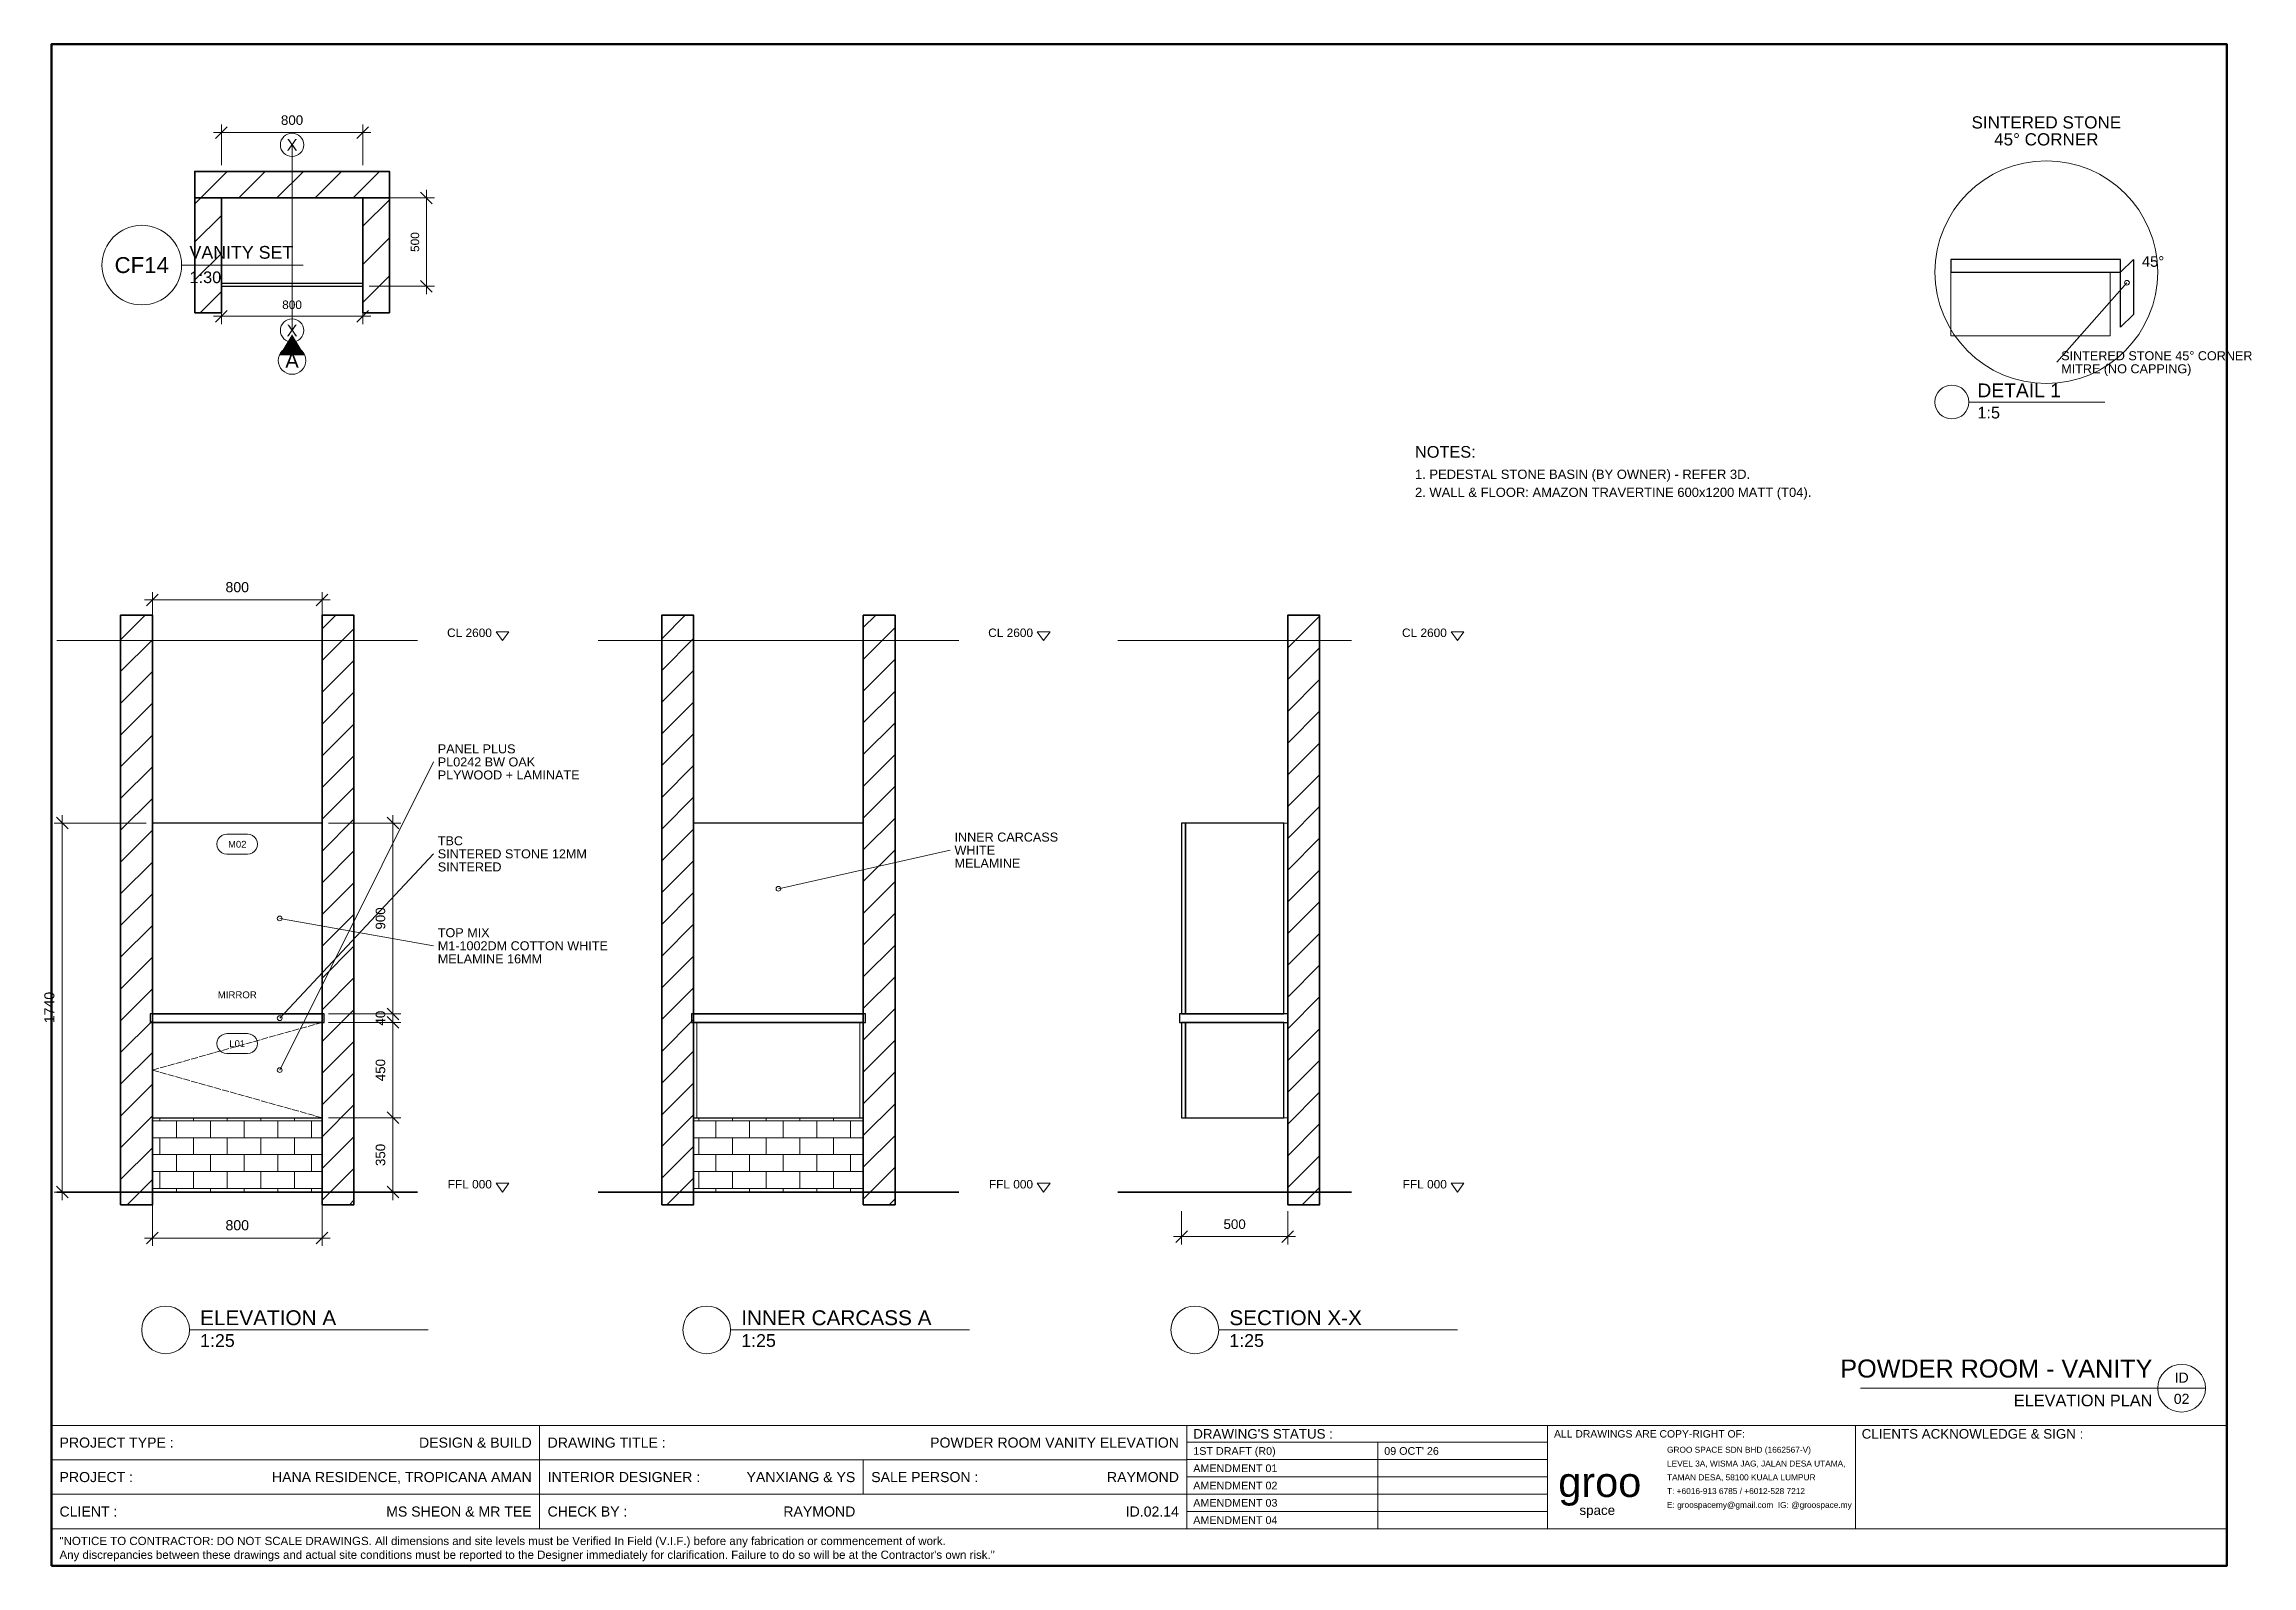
# Model space of a CAD drawing. Header units: millimetres. Extents: x 4 to 420, y 5 to 292.
import ezdxf
from ezdxf.enums import TextEntityAlignment as Align

# ---------------------------------------------------------------- set-up
doc = ezdxf.new("R2010")
doc.units = ezdxf.units.MM
doc.linetypes.add('DASHED', pattern=[1.524, 1.27, -0.254])
for name, color, linetype, lineweight in [('0-SHEET', 7, 'CONTINUOUS', 50), ('0-TITLE', 7, 'CONTINUOUS', 18), ('0-TITLE-TXT', 7, 'CONTINUOUS', 13), ('A-WALL', 250, 'CONTINUOUS', 35), ('I-CEIL', 7, 'CONTINUOUS', 18), ('I-DIM', 5, 'CONTINUOUS', 13), ('I-JOIN', 6, 'CONTINUOUS', 25), ('I-JOIN-ELEV', 7, 'CONTINUOUS', 25), ('I-JOIN-HATCH', 8, 'CONTINUOUS', 9), ('I-JOIN-HIDDEN', 6, 'DASHED', 13), ('I-JOIN-THIN', 7, 'CONTINUOUS', 13), ('I-NOTE', 1, 'CONTINUOUS', 13), ('I-SYMB', 6, 'CONTINUOUS', 18), ('I-TAG', 5, 'CONTINUOUS', 13), ('I-TEXT', 7, 'CONTINUOUS', 13)]:
    doc.layers.add(name, color=color, linetype=linetype, lineweight=lineweight)
doc.styles.get("Standard").update_dxf_attribs({"font": 'arial.ttf'})

msp = doc.modelspace()

# ---------------------------------------------------------------- hatches: boundary and pattern name
at = {"layer": 'I-JOIN-HATCH'}
h = msp.add_hatch(dxfattribs=at)
h.set_pattern_fill('ANSI31', scale=1.6)
h.paths.add_polyline_path([(32, 263), (68.67, 263), (68.67, 268), (32, 268)])
h = msp.add_hatch(dxfattribs=at)
h.set_pattern_fill('ANSI31', scale=1.6)
h.paths.add_polyline_path([(32, 241.33), (37, 241.33), (37, 263), (32, 263)])
h = msp.add_hatch(dxfattribs=at)
h.set_pattern_fill('ANSI31', scale=1.6)
h.paths.add_polyline_path([(63.67, 241.33), (68.67, 241.33), (68.67, 263), (63.67, 263)])
h = msp.add_hatch(dxfattribs=at)
h.set_pattern_fill('ANSI31', scale=1.33333)
h.paths.add_polyline_path([(18, 73.1), (24, 73.1), (24, 184.3), (18, 184.3)])
h = msp.add_hatch(dxfattribs=at)
h.set_pattern_fill('ANSI31', scale=1.33333)
h.paths.add_polyline_path([(56, 73.1), (62, 73.1), (62, 184.3), (56, 184.3)])
h = msp.add_hatch(dxfattribs=at)
h.set_pattern_fill('ANSI31', scale=1.33333)
h.paths.add_polyline_path([(120, 73.1), (126, 73.1), (126, 184.3), (120, 184.3)])
h = msp.add_hatch(dxfattribs=at)
h.set_pattern_fill('ANSI31', scale=1.33333)
h.paths.add_polyline_path([(158, 73.1), (164, 73.1), (164, 184.3), (158, 184.3)])
h = msp.add_hatch(dxfattribs=at)
h.set_pattern_fill('ANSI31', scale=1.33333)
h.paths.add_polyline_path([(238, 73.1), (244, 73.1), (244, 184.3), (238, 184.3)])
h = msp.add_hatch(dxfattribs=at)
h.set_pattern_fill('BRICK', scale=0.5)
h.paths.add_polyline_path([(24, 75.5), (56, 75.5), (56, 89.5), (24, 89.5)])
h = msp.add_hatch(dxfattribs=at)
h.set_pattern_fill('BRICK', scale=0.5)
h.paths.add_polyline_path([(126, 75.5), (158, 75.5), (158, 89.5), (126, 89.5)])
at = {"layer": 'I-SYMB'}
h = msp.add_hatch(color=6, dxfattribs=at)
h.dxf.hatch_style = 1
h.paths.add_polyline_path([(50.33, 237.27), (47.91, 233.28), (52.76, 233.28)])

# ---------------------------------------------------------------- linework, layer by layer
at = {"layer": '0-SHEET'}
msp.add_lwpolyline([(5, 5), (415, 5), (415, 292), (5, 292)], close=True, dxfattribs=at)
at = {"layer": '0-TITLE'}
for p, q in [((5, 31.5), (415, 31.5)), ((97, 12), (97, 31.5)), ((219, 12), (219, 31.5)), ((287, 12), (287, 31.5)), ((345, 12), (345, 31.5)), ((5, 25), (219, 25)), ((158, 18.5), (158, 25)), ((219, 28.3), (287, 28.3)), ((219, 25.04), (287, 25.04)), ((255, 12), (255, 28.3)), ((219, 21.78), (287, 21.78)), ((5, 18.5), (219, 18.5)), ((219, 18.52), (287, 18.52)), ((219, 15.26), (287, 15.26)), ((5, 12), (415, 12))]:
    msp.add_line(p, q, dxfattribs=at)
at = {"layer": 'A-WALL'}
for p, q in [((6, 75.5), (74, 75.5)), ((108, 75.5), (176, 75.5)), ((206, 75.5), (250, 75.5))]:
    msp.add_line(p, q, dxfattribs=at)
for points in [[(32, 263), (68.67, 263), (68.67, 268), (32, 268)], [(32, 241.33), (37, 241.33), (37, 263), (32, 263)], [(63.67, 241.33), (68.67, 241.33), (68.67, 263), (63.67, 263)], [(18, 73.1), (24, 73.1), (24, 184.3), (18, 184.3)], [(56, 73.1), (62, 73.1), (62, 184.3), (56, 184.3)], [(120, 73.1), (126, 73.1), (126, 184.3), (120, 184.3)], [(158, 73.1), (164, 73.1), (164, 184.3), (158, 184.3)], [(238, 73.1), (244, 73.1), (244, 184.3), (238, 184.3)]]:
    msp.add_lwpolyline(points, close=True, dxfattribs=at)
at = {"layer": 'I-CEIL'}
for p, q in [((6, 179.5), (74, 179.5)), ((108, 179.5), (176, 179.5)), ((206, 179.5), (250, 179.5))]:
    msp.add_line(p, q, dxfattribs=at)
at = {"layer": 'I-DIM'}
for p, q in [((35.5, 275.33), (65.17, 275.33)), ((35.9, 274.23), (38.1, 276.43)), ((37, 269.2), (37, 276.83)), ((62.57, 274.23), (64.77, 276.43)), ((63.67, 269.2), (63.67, 276.83)), ((64.87, 263), (77.17, 263)), ((76.77, 261.9), (74.57, 264.1)), ((75.67, 244.83), (75.67, 264.5)), ((64.87, 246.33), (77.17, 246.33)), ((76.77, 245.23), (74.57, 247.43)), ((35.9, 239.57), (38.1, 241.77)), ((37, 245.13), (37, 239.17)), ((62.57, 239.57), (64.77, 241.77)), ((63.67, 245.13), (63.67, 239.17)), ((35.5, 240.67), (65.17, 240.67)), ((22.9, 186.07), (25.1, 188.27)), ((24, 180.7), (24, 188.67)), ((54.9, 186.07), (57.1, 188.27)), ((56, 180.7), (56, 188.67)), ((22.5, 187.17), (57.5, 187.17)), ((8.1, 144), (5.9, 146.2)), ((7, 74), (7, 146.6)), ((70.43, 144), (68.23, 146.2)), ((69.33, 107.6), (69.33, 146.6)), ((22.8, 145.1), (5.5, 145.1)), ((57.2, 145.1), (70.83, 145.1)), ((57.2, 109.1), (70.83, 109.1)), ((57.2, 109.1), (70.83, 109.1)), ((70.43, 108), (68.23, 110.2)), ((70.43, 108), (68.23, 110.2)), ((70.43, 106.4), (68.23, 108.6)), ((70.43, 106.4), (68.23, 108.6)), ((69.33, 106), (69.33, 110.6)), ((69.33, 88), (69.33, 109)), ((57.2, 107.5), (70.83, 107.5)), ((57.2, 107.5), (70.83, 107.5)), ((57.2, 89.5), (70.83, 89.5)), ((57.2, 89.5), (70.83, 89.5)), ((70.43, 88.4), (68.23, 90.6)), ((70.43, 88.4), (68.23, 90.6)), ((69.33, 74), (69.33, 91)), ((22.8, 75.5), (5.5, 75.5)), ((8.1, 74.4), (5.9, 76.6)), ((57.2, 75.5), (70.83, 75.5)), ((70.43, 74.4), (68.23, 76.6)), ((24, 74.3), (24, 65.33)), ((56, 74.3), (56, 65.33)), ((218, 71.9), (218, 65.6)), ((238, 71.9), (238, 65.6)), ((22.5, 66.83), (57.5, 66.83)), ((22.9, 65.73), (25.1, 67.93)), ((54.9, 65.73), (57.1, 67.93)), ((216.5, 67.1), (239.5, 67.1)), ((216.9, 66), (219.1, 68.2)), ((236.9, 66), (239.1, 68.2))]:
    msp.add_line(p, q, dxfattribs=at)
at = {"layer": 'I-JOIN'}
for p, q in [((37, 246.33), (37, 263)), ((37, 246.93), (63.67, 246.93))]:
    msp.add_line(p, q, dxfattribs=at)
msp.add_lwpolyline([(37, 246.33), (63.67, 246.33), (63.67, 263), (37, 263)], close=True, dxfattribs=at)
at = {"layer": 'I-JOIN-ELEV'}
for points in [[(363, 249), (395, 249), (395, 251.4), (363, 251.4)], [(24, 109.1), (56, 109.1), (56, 145.1), (24, 145.1)], [(24, 75.5), (56, 75.5), (56, 145.1), (24, 145.1)], [(126, 109.1), (158, 109.1), (158, 145.1), (126, 145.1)], [(126, 75.5), (158, 75.5), (158, 145.1), (126, 145.1)], [(218, 109.1), (218.72, 109.1), (218.72, 145.1), (218, 145.1)], [(218.72, 109.1), (237.28, 109.1), (237.28, 145.1), (218.72, 145.1)], [(23.6, 107.5), (56.4, 107.5), (56.4, 109.1), (23.6, 109.1)], [(125.6, 107.5), (158.4, 107.5), (158.4, 109.1), (125.6, 109.1)], [(217.6, 107.5), (238, 107.5), (238, 109.1), (217.6, 109.1)], [(24, 89.5), (56, 89.5), (56, 107.5), (24, 107.5)], [(126, 89.5), (158, 89.5), (158, 107.5), (126, 107.5)], [(218, 89.5), (218.72, 89.5), (218.72, 107.5), (218, 107.5)], [(218.72, 89.5), (237.28, 89.5), (237.28, 107.5), (218.72, 107.5)]]:
    msp.add_lwpolyline(points, close=True, dxfattribs=at)
msp.add_lwpolyline([(395, 249), (397.4, 251.4), (397.4, 241), (395, 238.6), (395, 249)], dxfattribs=at)
at = {"layer": 'I-JOIN-HIDDEN'}
msp.add_lwpolyline([(56, 89.5), (24, 98.5), (56, 107.5)], dxfattribs=at)
at = {"layer": 'I-JOIN-THIN'}
for p, q in [((126.64, 89.5), (126.64, 107.5)), ((157.36, 89.5), (157.36, 107.5))]:
    msp.add_line(p, q, dxfattribs=at)
for points in [[(363, 237), (393, 237), (393, 249), (363, 249)], [(237.28, 109.1), (238, 109.1), (238, 145.1), (237.28, 145.1)], [(237.28, 89.5), (238, 89.5), (238, 107.5), (237.28, 107.5)]]:
    msp.add_lwpolyline(points, close=True, dxfattribs=at)
at = {"layer": 'I-NOTE', "color": 1}
for p, q in [((396.2, 247), (383, 232)), ((366.4, 224.5), (392, 224.5))]:
    msp.add_line(p, q, dxfattribs=at)
at = {"layer": 'I-NOTE', "color": 7}
for p, q in [((48, 98.5), (77, 156.62)), ((48, 108.3), (77, 139.29)), ((142, 132.7), (174.4, 139.98)), ((48, 127.1), (77, 121.95))]:
    msp.add_line(p, q, dxfattribs=at)
at = {"layer": 'I-NOTE', "color": 1}
for points in [[(90, 179.5), (88.8, 181.18), (91.2, 181.18)], [(192, 179.5), (190.8, 181.18), (193.2, 181.18)], [(270, 179.5), (268.8, 181.18), (271.2, 181.18)], [(90, 75.5), (88.8, 77.18), (91.2, 77.18)], [(192, 75.5), (190.8, 77.18), (193.2, 77.18)], [(270, 75.5), (268.8, 77.18), (271.2, 77.18)]]:
    msp.add_lwpolyline(points, close=True, dxfattribs=at)
for centre, radius in [((381, 249), 21), ((396.2, 247), 0.45), ((363.2, 224.5), 3.2)]:
    msp.add_circle(centre, radius, dxfattribs=at)
at = {"layer": 'I-NOTE', "color": 7}
for centre in [(142, 132.7), (48, 127.1), (48, 108.3), (48, 98.5)]:
    msp.add_circle(centre, 0.45, dxfattribs=at)
at = {"layer": 'I-SYMB', "color": 6}
msp.add_line((50.33, 238), (50.33, 273), dxfattribs=at)
for centre, radius in [((50.33, 273), 2.2), ((50.33, 238), 2.2), ((50.33, 232.33), 2.6)]:
    msp.add_circle(centre, radius, dxfattribs=at)
at = {"layer": 'I-TAG'}
for points in [[(38.05, 142.97), (37.56, 142.91), (37.11, 142.72), (36.72, 142.43), (36.43, 142.04), (36.24, 141.59), (36.17, 141.1), (36.24, 140.61), (36.43, 140.16), (36.72, 139.77), (37.11, 139.48), (37.56, 139.29), (38.05, 139.22), (41.95, 139.22), (42.44, 139.29), (42.89, 139.48), (43.28, 139.77), (43.57, 140.16), (43.76, 140.61), (43.83, 141.1), (43.76, 141.59), (43.57, 142.04), (43.28, 142.43), (42.89, 142.72), (42.44, 142.91), (41.95, 142.97)], [(38.05, 105.38), (37.56, 105.31), (37.11, 105.12), (36.72, 104.83), (36.43, 104.44), (36.24, 103.99), (36.17, 103.5), (36.24, 103.01), (36.43, 102.56), (36.72, 102.17), (37.11, 101.88), (37.56, 101.69), (38.05, 101.62), (41.95, 101.62), (42.44, 101.69), (42.89, 101.88), (43.28, 102.17), (43.57, 102.56), (43.76, 103.01), (43.83, 103.5), (43.76, 103.99), (43.57, 104.44), (43.28, 104.83), (42.89, 105.12), (42.44, 105.31), (41.95, 105.38)]]:
    msp.add_lwpolyline(points, close=True, dxfattribs=at)
at = {"layer": 'I-TEXT'}
for p, q in [((29.5, 250.33), (52.4, 250.33)), ((31, 49.5), (76, 49.5)), ((133, 49.5), (178, 49.5)), ((225, 49.5), (270, 49.5)), ((346, 38.5), (402, 38.5)), ((402, 38.5), (411, 38.5))]:
    msp.add_line(p, q, dxfattribs=at)
for centre, radius in [((22, 250.33), 7.5), ((26.5, 49.5), 4.5), ((128.5, 49.5), 4.5), ((220.5, 49.5), 4.5), ((406.5, 38.5), 4.5)]:
    msp.add_circle(centre, radius, dxfattribs=at)

# ---------------------------------------------------------------- texts
at = {"layer": '0-TITLE-TXT'}
for s, height, p in [('PROJECT TYPE :', 1.9, (6.5, 28.25)), ('DRAWING TITLE :', 1.9, (98.5, 28.25)), ("DRAWING'S STATUS :", 1.8, (220.2, 29.9)), ('ALL DRAWINGS ARE COPY-RIGHT OF:', 1.4, (288.2, 29.9)), ('CLIENTS ACKNOWLEDGE & SIGN :', 1.8, (346.2, 29.9)), ('1ST DRAFT (R0)', 1.45, (220.2, 26.67)), ("09 OCT' 26", 1.45, (256.2, 26.67)), ('GROO SPACE SDN BHD (1662567-V)', 1.12, (309.5, 26.9)), ('PROJECT :', 1.9, (6.5, 21.75)), ('INTERIOR DESIGNER :', 1.9, (98.5, 21.75)), ('SALE PERSON :', 1.9, (159.5, 21.75)), ('AMENDMENT 01', 1.45, (220.2, 23.41)), ('AMENDMENT 02', 1.45, (220.2, 20.15)), ('TAMAN DESA, 58100 KUALA LUMPUR', 1.12, (309.5, 21.7)), ('LEVEL 3A, WISMA JAG, JALAN DESA UTAMA,', 1.12, (309.5, 24.3)), ('AMENDMENT 03', 1.45, (220.2, 16.89)), ('T: +6016-913 6785 / +6012-528 7212', 1.12, (309.5, 19.1)), ('E: groospacemy@gmail.com  IG: @groospace.my', 1.12, (309.5, 16.5)), ('CLIENT :', 1.9, (6.5, 15.25)), ('CHECK BY :', 1.9, (98.5, 15.25)), ('AMENDMENT 04', 1.45, (220.2, 13.63)), ('"NOTICE TO CONTRACTOR: DO NOT SCALE DRAWINGS. All dimensions and site levels must be Verified In Field (V.I.F.) before any fabrication or commencement of work.', 1.55, (6.5, 9.7)), ('Any discrepancies between these drawings and actual site conditions must be reported to the Designer immediately for clarification. Failure to do so will be at the Contractor\'s own risk."', 1.55, (6.5, 7.1))]:
    msp.add_text(s, height=height, dxfattribs=at).set_placement(p, align=Align.MIDDLE_LEFT)
for s, p in [('DESIGN & BUILD', (95.5, 28.25)), ('POWDER ROOM VANITY ELEVATION', (217.5, 28.25)), ('HANA RESIDENCE, TROPICANA AMAN', (95.5, 21.75)), ('YANXIANG & YS', (156.5, 21.75)), ('RAYMOND', (217.5, 21.75)), ('MS SHEON & MR TEE', (95.5, 15.25)), ('RAYMOND', (156.5, 15.25)), ('ID.02.14', (217.5, 15.25))]:
    msp.add_text(s, height=1.9, dxfattribs=at).set_placement(p, align=Align.MIDDLE_RIGHT)
for s, height, p in [('groo', 5.6, (289, 18)), ('space', 1.8, (293, 14.6))]:
    msp.add_text(s, height=height, dxfattribs=at).set_placement(p)
at = {"layer": 'I-DIM'}
for s, height, p in [('800', 1.8, (50.33, 276.23)), ('800', 1.6, (50.33, 241.57)), ('800', 1.9, (40, 188.07)), ('800', 1.9, (40, 67.73)), ('500', 1.8, (228, 68))]:
    msp.add_text(s, height=height, dxfattribs=at).set_placement(p, align=Align.BOTTOM_CENTER)
for s, height, p in [('500', 1.6, (74.77, 254.67)), ('900', 1.8, (68.43, 127.1)), ('1740', 1.9, (6.1, 110.3)), ('40', 1.8, (68.43, 108.3)), ('450', 1.8, (68.43, 98.5)), ('350', 1.8, (68.43, 82.5))]:
    msp.add_text(s, height=height, rotation=90, dxfattribs=at).set_placement(p, align=Align.BOTTOM_CENTER)
at = {"layer": 'I-NOTE', "color": 1}
for s, p in [('SINTERED STONE', (381, 275.4)), ('45° CORNER', (381, 272.2))]:
    msp.add_text(s, height=2.3, dxfattribs=at).set_placement(p, align=Align.BOTTOM_CENTER)
for s, height, p in [('45°', 2, (399, 250)), ('DETAIL 1', 2.6, (368, 225.4)), ('1:5', 2.2, (368, 221.4)), ('NOTES:', 2.2, (262, 214)), ('2. WALL & FLOOR: AMAZON TRAVERTINE 600x1200 MATT (T04).', 1.75, (262, 206.6)), ('1. PEDESTAL STONE BASIN (BY OWNER) - REFER 3D.', 1.75, (262, 210))]:
    msp.add_text(s, height=height, dxfattribs=at).set_placement(p)
for s, p in [('SINTERED STONE 45° CORNER', (383.8, 233.23)), ('MITRE (NO CAPPING)', (383.8, 230.77)), ('PLYWOOD + LAMINATE', (77.8, 154.16)), ('SINTERED', (77.8, 136.82)), ('MELAMINE', (175.2, 137.52)), ('MELAMINE 16MM', (77.8, 119.49))]:
    msp.add_text(s, height=1.7, dxfattribs=at).set_placement(p, align=Align.MIDDLE_LEFT)
at = {"layer": 'I-NOTE', "color": 7}
for s, p in [('PANEL PLUS', (77.8, 159.09)), ('PL0242 BW OAK', (77.8, 156.62)), ('TBC', (77.8, 141.75)), ('INNER CARCASS', (175.2, 142.45)), ('SINTERED STONE 12MM', (77.8, 139.29)), ('WHITE', (175.2, 139.98)), ('TOP MIX', (77.8, 124.42)), ('M1-1002DM COTTON WHITE', (77.8, 121.95))]:
    msp.add_text(s, height=1.7, dxfattribs=at).set_placement(p, align=Align.MIDDLE_LEFT)
at = {"layer": 'I-SYMB', "color": 6}
for s, height, p in [('X', 2.2, (50.33, 273)), ('X', 2.2, (50.33, 238)), ('A', 2.73, (50.33, 232.33))]:
    msp.add_text(s, height=height, dxfattribs=at).set_placement(p, align=Align.MIDDLE_CENTER)
at = {"layer": 'I-TAG'}
for s, p in [('M02', (40, 141.1)), ('L01', (40, 103.5))]:
    msp.add_text(s, height=1.275, dxfattribs=at).set_placement(p, align=Align.MIDDLE_CENTER)
at = {"layer": 'I-TEXT'}
for s, height, p in [('VANITY SET', 2.4, (31, 251.53)), ('1:30', 2.2, (31, 246.93)), ('ELEVATION A', 2.8, (33, 50.4)), ('INNER CARCASS A', 2.8, (135, 50.4)), ('SECTION X-X', 2.8, (227, 50.4)), ('1:25', 2.4, (33, 46.3)), ('1:25', 2.4, (135, 46.3)), ('1:25', 2.4, (227, 46.3))]:
    msp.add_text(s, height=height, dxfattribs=at).set_placement(p)
for s, height, p in [('CF14', 3, (22, 250.33)), ('MIRROR', 1.3, (40, 112.7)), ('02', 1.9, (406.5, 36.5)), ('ID', 1.9, (406.5, 40.5))]:
    msp.add_text(s, height=height, dxfattribs=at).set_placement(p, align=Align.MIDDLE_CENTER)
for s, height, p in [('CL 2600', 1.6, (88, 179.7)), ('CL 2600', 1.6, (190, 179.7)), ('CL 2600', 1.6, (268, 179.7)), ('FFL 000', 1.6, (88, 75.7)), ('FFL 000', 1.6, (190, 75.7)), ('FFL 000', 1.6, (268, 75.7)), ('POWDER ROOM - VANITY', 3.4, (401, 39.5))]:
    msp.add_text(s, height=height, dxfattribs=at).set_placement(p, align=Align.BOTTOM_RIGHT)
msp.add_text('ELEVATION PLAN', height=2.2, dxfattribs=at).set_placement((401, 37.3), align=Align.TOP_RIGHT)

doc.saveas('drawing.dxf')
